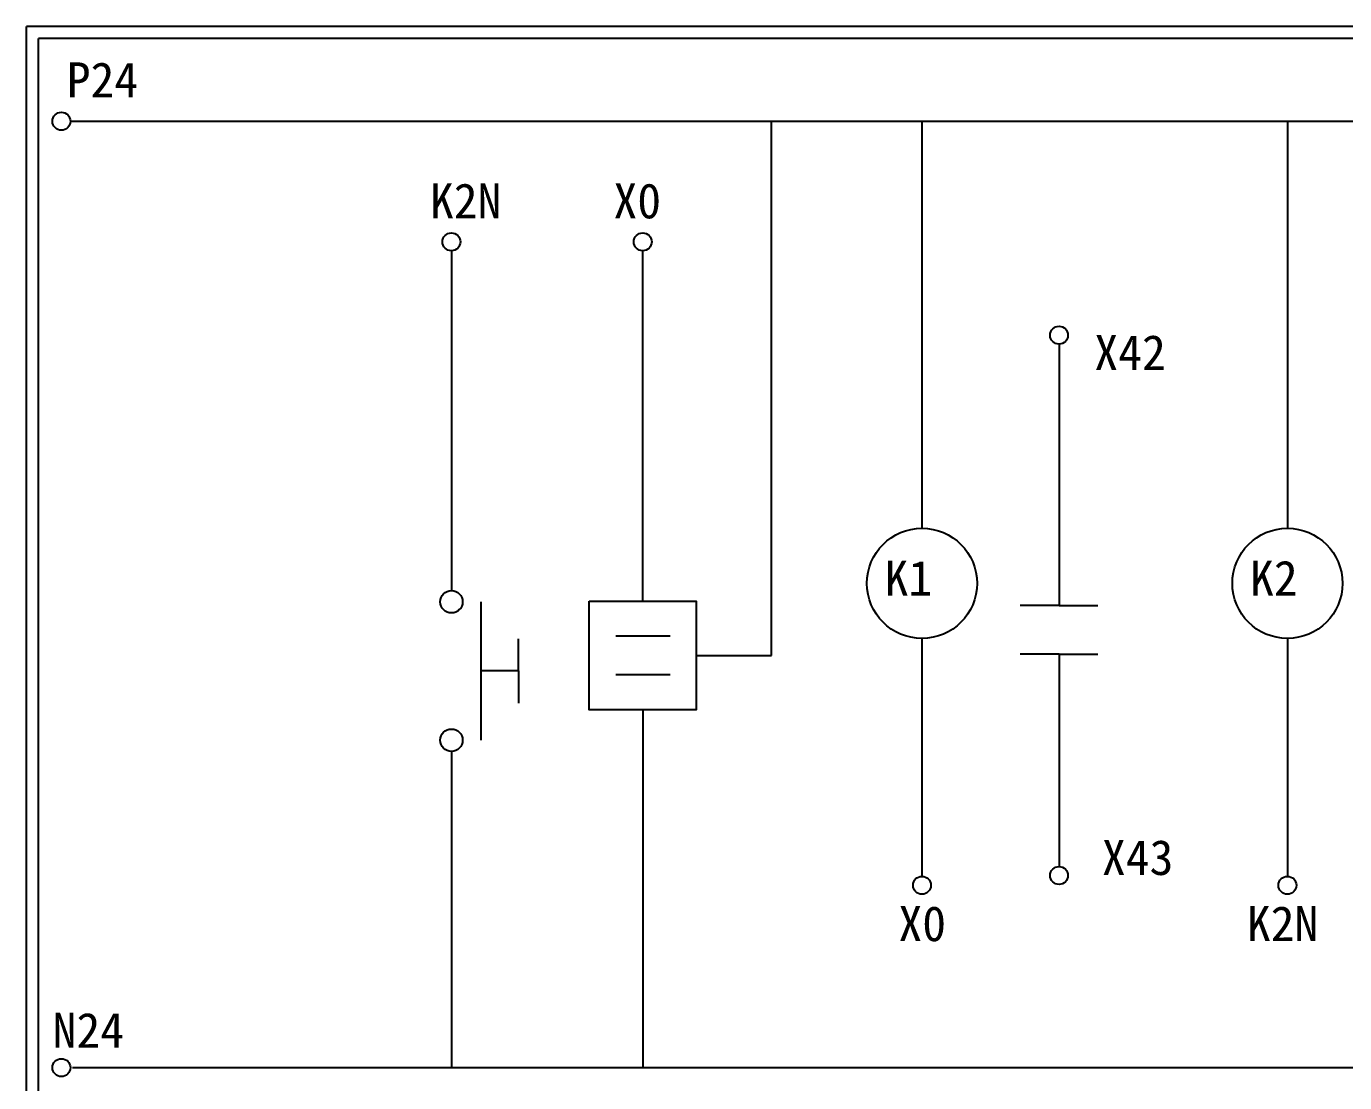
# Model space of a CAD drawing. Extents: x 325 to 612, y 3 to 207.
# Drawn here: x 325.3 to 460.9, y 98.4 to 207 of the extents above; entities that cross this region are included whole.
import ezdxf

# ---------------------------------------------------------------- set-up
doc = ezdxf.new("R2010")
doc.units = 0
doc.layers.get('0').update_dxf_attribs({"linetype": 'CONTINUOUS'})
doc.layers.add('圖框層', color=7, linetype='CONTINUOUS')
doc.layers.add('標尺寸層', color=3, linetype='CONTINUOUS')
doc.styles.add('STSL', font='kaiu.ttf')

msp = doc.modelspace()

# ---------------------------------------------------------------- linework, layer by layer
for p, q in [((401.92, 142.31), (401.92, 197.22)), ((388.69, 147.89), (388.69, 183.91)), ((375.9, 140.73), (375.9, 144.04)), ((394.2, 142.31), (401.92, 142.31)), ((375.9, 140.73), (375.9, 137.42)), ((388.69, 136.73), (388.69, 99.96))]:
    msp.add_line(p, q)
msp.add_lwpolyline([(383.18, 147.89), (394.2, 147.89), (394.2, 136.73), (383.18, 136.73)], close=True)
at = {"layer": '圖框層', "color": 7}
for p, q in [((612.32, 206.97), (325.32, 206.97)), ((325.32, 3), (325.32, 206.97)), ((611.07, 205.72), (326.57, 205.72)), ((326.57, 4.25), (326.57, 205.72))]:
    msp.add_line(p, q, dxfattribs=at)
at = {"layer": '標尺寸層', "color": 7}
for p, q in [((329.84, 197.22), (607.44, 197.22)), ((417.4, 197.22), (417.4, 155.39)), ((454.97, 197.22), (454.97, 155.39)), ((369.02, 183.91), (369.02, 148.99)), ((372.03, 147.84), (372.03, 133.61)), ((385.93, 144.34), (391.5, 144.34)), ((417.4, 144.07), (417.4, 119.62)), ((454.97, 144.07), (454.97, 119.62)), ((375.9, 140.73), (372.03, 140.73)), ((385.93, 140.37), (391.5, 140.37)), ((369.02, 132.46), (369.02, 99.96)), ((330.05, 99.96), (607.92, 99.96))]:
    msp.add_line(p, q, dxfattribs=at)
at = {"layer": '標尺寸層', "color": 0}
for p, q in [((431.49, 174.31), (431.49, 147.47)), ((431.49, 147.47), (427.49, 147.47)), ((431.49, 147.47), (435.49, 147.47)), ((431.49, 142.47), (427.49, 142.47)), ((431.49, 142.47), (431.49, 120.63)), ((431.49, 142.47), (435.49, 142.47))]:
    msp.add_line(p, q, dxfattribs=at)
at = {"layer": '標尺寸層', "color": 7}
for centre, radius in [((328.92, 197.22), 0.92), ((369.02, 184.83), 0.92), ((388.69, 184.83), 0.92), ((417.4, 149.73), 5.66), ((454.97, 149.73), 5.66), ((369.02, 147.84), 1.15), ((369.02, 133.61), 1.15), ((417.4, 118.7), 0.92), ((454.97, 118.7), 0.92), ((328.92, 99.96), 0.92)]:
    msp.add_circle(centre, radius, dxfattribs=at)
at = {"layer": '標尺寸層', "color": 0}
for centre in [(431.49, 175.23), (431.49, 119.71)]:
    msp.add_circle(centre, 0.92, dxfattribs=at)

# ---------------------------------------------------------------- texts
at = {"layer": '圖框層', "color": 4, "style": 'STSL'}
for s, p in [('P24', (329.47, 199.68)), ('K2N', (366.81, 187.24)), ('X0', (385.68, 187.24)), ('K1', (413.55, 148.47)), ('K2', (451.13, 148.47)), ('X0', (414.98, 112.96)), ('K2N', (450.8, 112.96)), ('N24', (328.02, 102))]:
    msp.add_text(s, height=3.6, dxfattribs=at).set_placement(p)
at = {"layer": '圖框層', "color": 0, "style": 'STSL'}
for s, p in [('X42', (435.12, 171.65)), ('X43', (435.9, 119.76))]:
    msp.add_text(s, height=3.6, dxfattribs=at).set_placement(p)

doc.saveas('drawing.dxf')
